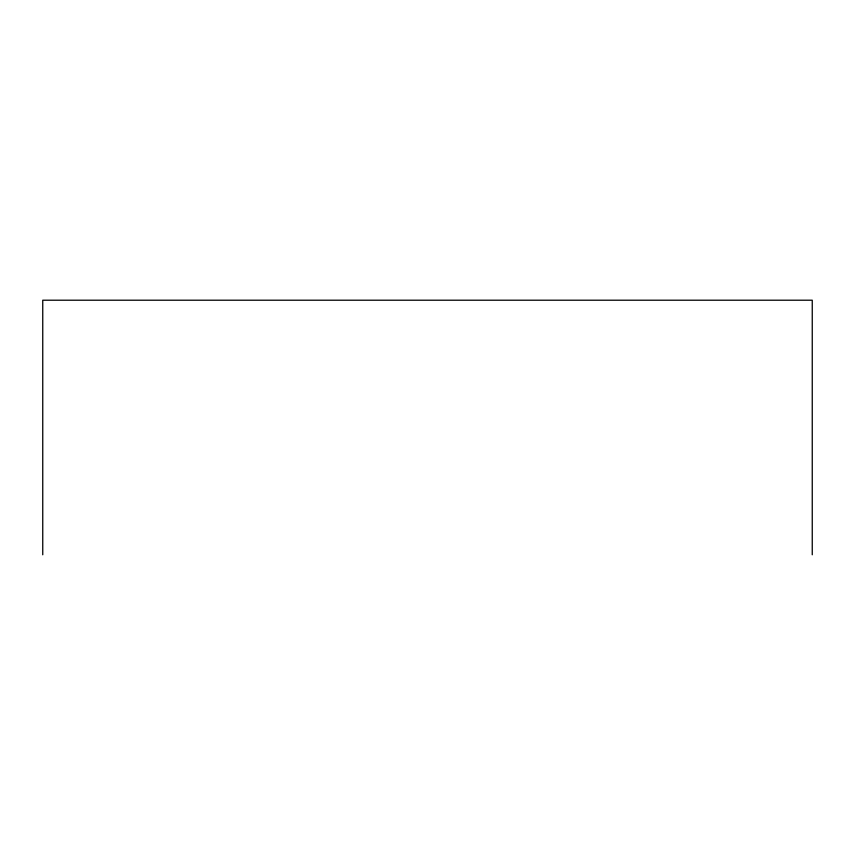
<?xml version="1.0" encoding="UTF-8"?>
<svg xmlns="http://www.w3.org/2000/svg" width="855" height="855" viewBox="0 0 855 855"><rect width="100%" height="100%" fill="white"/><g stroke="black" fill="none" stroke-linecap="round" stroke-linejoin="round"><path stroke-width="1.28" d="M812.25 554.788L812.25 300.212L42.75 300.212L42.75 554.788"/></g></svg>
